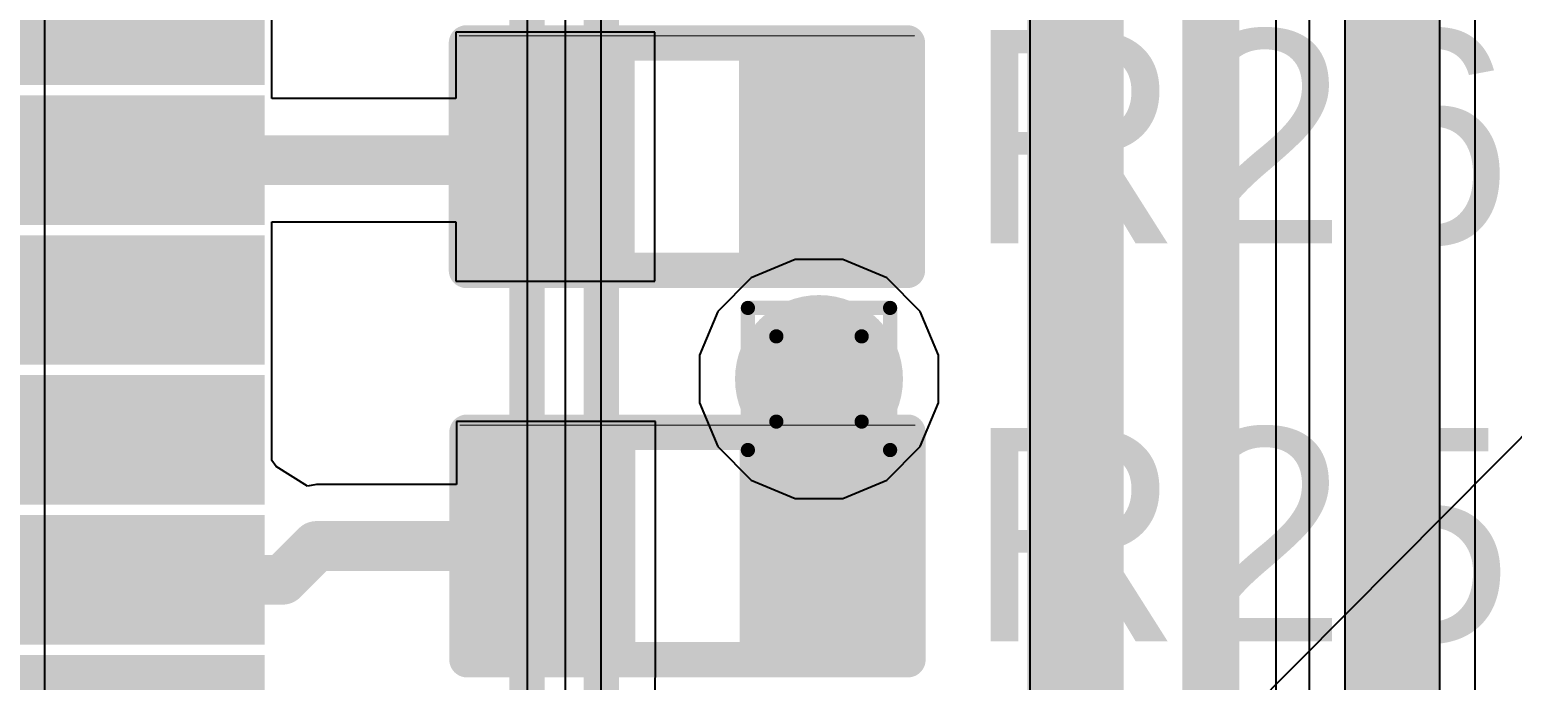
# Model space of a CAD drawing. Header units: inches. Extents: x -6 to 5433, y -4 to 5447.
# Drawn here: x 30.81 to 36.1, y 13.95 to 16.28 of the extents above; entities that cross this region are included whole.
import ezdxf

# ---------------------------------------------------------------- set-up
doc = ezdxf.new("R2010")
doc.units = ezdxf.units.IN
for name, color, linetype in [('Bottom Layer', 5, 'Continuous'), ('Bottom Overlay', 54, 'Continuous'), ('Bottom Solder', 6, 'Continuous'), ('Dimensions', 6, 'Continuous'), ('Drill Drawing', 1, 'Continuous'), ('Ground', 16, 'Continuous'), ('Mechanical 4', 56, 'Continuous'), ('Power', 76, 'Continuous'), ('Top Layer', 1, 'Continuous'), ('Top Overlay', 2, 'Continuous'), ('Top Paste', 8, 'Continuous'), ('Top Solder', 216, 'Continuous'), ('Via Holes', 16, 'Continuous')]:
    doc.layers.add(name, color=color, linetype=linetype)
doc.styles.add('Arial', font='', dxfattribs={"height": 0.2})
doc.styles.get('Arial').set_extended_font_data('Arial')

# ---------------------------------------------------------------- blocks, each defined once
blk = doc.blocks.new('BL_R8812AF1_B_18')
at = {"layer": 'Bottom Overlay'}
blk.add_lwpolyline([(13.5, 8.9, 0.127, 0.127, 0), (-13.5, 8.9, 0.127, 0.127, 0)], format="xyseb", dxfattribs=at)
blk = doc.blocks.new('64_VQFN__9_9__22')
at = {"layer": 'Top Layer'}
for points in [[(4.005, 2.88), (4.865, 2.88), (4.865, 2.62), (4.005, 2.62)], [(4.005, 2.38), (4.865, 2.38), (4.865, 2.12), (4.005, 2.12)], [(4.005, 1.88), (4.865, 1.88), (4.865, 1.62), (4.005, 1.62)], [(4.005, 1.38), (4.865, 1.38), (4.865, 1.12), (4.005, 1.12)], [(4.005, 0.88), (4.865, 0.88), (4.865, 0.62), (4.005, 0.62)]]:
    blk.add_hatch(color=1, dxfattribs=at).paths.add_polyline_path(points)
at = {"layer": 'Top Paste'}
for points in [[(4.005, 2.88), (4.865, 2.88), (4.865, 2.62), (4.005, 2.62)], [(4.005, 2.38), (4.865, 2.38), (4.865, 2.12), (4.005, 2.12)], [(4.005, 1.88), (4.865, 1.88), (4.865, 1.62), (4.005, 1.62)], [(4.005, 1.38), (4.865, 1.38), (4.865, 1.12), (4.005, 1.12)], [(4.005, 0.88), (4.865, 0.88), (4.865, 0.62), (4.005, 0.62)]]:
    blk.add_hatch(color=8, dxfattribs=at).paths.add_polyline_path(points)
at = {"layer": 'Top Solder'}
for points in [[(3.9034, 2.9816), (4.9666, 2.9816), (4.9666, 2.5184), (3.9034, 2.5184)], [(3.9034, 2.4816), (4.9666, 2.4816), (4.9666, 2.0184), (3.9034, 2.0184)], [(3.9034, 1.9816), (4.9666, 1.9816), (4.9666, 1.5184), (3.9034, 1.5184)], [(3.9034, 1.4816), (4.9666, 1.4816), (4.9666, 1.0184), (3.9034, 1.0184)], [(3.9034, 0.9816), (4.9666, 0.9816), (4.9666, 0.5184), (3.9034, 0.5184)], [(3.9034, 0.4816), (4.9666, 0.4816), (4.9666, 0.0184), (3.9034, 0.0184)]]:
    blk.add_hatch(color=216, dxfattribs=at).paths.add_polyline_path(points)
blk = doc.blocks.new('TL3340AF160QG_B_50')
at = {"layer": 'Bottom Solder'}
blk.add_line((0.7722, -1.9528), (-5410.5359, -5449.3121), dxfattribs=at)
blk = doc.blocks.new('R___0402_86')
at = {"layer": 'Top Layer'}
for points in [[(-0.6985, -0.3175), (-0.6985, 0.3175), (-0.2413, 0.3175), (-0.2413, -0.3175)], [(0.2413, -0.3175), (0.2413, 0.3175), (0.6985, 0.3175), (0.6985, -0.3175)]]:
    blk.add_hatch(color=1, dxfattribs=at).paths.add_polyline_path(points)
at = {"layer": 'Top Paste'}
for points in [[(-0.6985, -0.3175), (-0.6985, 0.3175), (-0.2413, 0.3175), (-0.2413, -0.3175)], [(0.2413, -0.3175), (0.2413, 0.3175), (0.6985, 0.3175), (0.6985, -0.3175)]]:
    blk.add_hatch(color=8, dxfattribs=at).paths.add_polyline_path(points)
at = {"layer": 'Top Solder'}
for points in [[(-0.7535, -0.3725), (-0.7535, 0.3725), (-0.1863, 0.3725), (-0.1863, -0.3725)], [(0.1863, -0.3725), (0.1863, 0.3725), (0.7535, 0.3725), (0.7535, -0.3725)]]:
    blk.add_hatch(color=216, dxfattribs=at).paths.add_polyline_path(points)
at = {"layer": 'Top Overlay'}
for points in [[(0.7874, 0.4064, 0.127, 0.127, 0), (-0.7874, 0.4064, 0.127, 0.127, 0)], [(-0.7874, 0.4064, 0.127, 0.127, 0), (-0.7874, -0.4064, 0.127, 0.127, 0)], [(0.7874, 0.4064, 0.127, 0.127, 0), (0.7874, -0.4064, 0.127, 0.127, 0)], [(0.7874, -0.4064, 0.127, 0.127, 0), (-0.7874, -0.4064, 0.127, 0.127, 0)], [(0.8128, -0.4318, 0.00323, 0.00323, 0), (-0.8128, -0.4318, 0.00323, 0.00323, 0)]]:
    blk.add_lwpolyline(points, format="xyseb", dxfattribs=at)
for points in [[(-0.8191, 0.4064, 0.0635, 0.0635, 1), (-0.7556, 0.4064, 0.0635, 0.0635, 1)], [(-0.8191, 0.4064, 0.0635, 0.0635, 1), (-0.7556, 0.4064, 0.0635, 0.0635, 1)], [(0.7556, 0.4064, 0.0635, 0.0635, 1), (0.8191, 0.4064, 0.0635, 0.0635, 1)], [(0.7556, 0.4064, 0.0635, 0.0635, 1), (0.8191, 0.4064, 0.0635, 0.0635, 1)], [(-0.8191, -0.4064, 0.0635, 0.0635, 1), (-0.7556, -0.4064, 0.0635, 0.0635, 1)], [(-0.8191, -0.4064, 0.0635, 0.0635, 1), (-0.7556, -0.4064, 0.0635, 0.0635, 1)], [(0.7556, -0.4064, 0.0635, 0.0635, 1), (0.8191, -0.4064, 0.0635, 0.0635, 1)], [(0.7556, -0.4064, 0.0635, 0.0635, 1), (0.8191, -0.4064, 0.0635, 0.0635, 1)], [(-0.8136, -0.4318, 0.00161, 0.00161, 1), (-0.812, -0.4318, 0.00161, 0.00161, 1)], [(0.812, -0.4318, 0.00161, 0.00161, 1), (0.8136, -0.4318, 0.00161, 0.00161, 1)]]:
    blk.add_lwpolyline(points, format="xyseb", close=True, dxfattribs=at)
blk = doc.blocks.new('R___0402_87')
at = {"layer": 'Top Layer'}
for points in [[(-0.6985, -0.3175), (-0.6985, 0.3175), (-0.2413, 0.3175), (-0.2413, -0.3175)], [(0.2413, -0.3175), (0.2413, 0.3175), (0.6985, 0.3175), (0.6985, -0.3175)]]:
    blk.add_hatch(color=1, dxfattribs=at).paths.add_polyline_path(points)
at = {"layer": 'Top Paste'}
for points in [[(-0.6985, -0.3175), (-0.6985, 0.3175), (-0.2413, 0.3175), (-0.2413, -0.3175)], [(0.2413, -0.3175), (0.2413, 0.3175), (0.6985, 0.3175), (0.6985, -0.3175)]]:
    blk.add_hatch(color=8, dxfattribs=at).paths.add_polyline_path(points)
at = {"layer": 'Top Solder'}
for points in [[(-0.7535, -0.3725), (-0.7535, 0.3725), (-0.1863, 0.3725), (-0.1863, -0.3725)], [(0.1863, -0.3725), (0.1863, 0.3725), (0.7535, 0.3725), (0.7535, -0.3725)]]:
    blk.add_hatch(color=216, dxfattribs=at).paths.add_polyline_path(points)
at = {"layer": 'Top Overlay'}
for points in [[(0.7874, 0.4064, 0.127, 0.127, 0), (-0.7874, 0.4064, 0.127, 0.127, 0)], [(-0.7874, 0.4064, 0.127, 0.127, 0), (-0.7874, -0.4064, 0.127, 0.127, 0)], [(0.7874, 0.4064, 0.127, 0.127, 0), (0.7874, -0.4064, 0.127, 0.127, 0)], [(0.7874, -0.4064, 0.127, 0.127, 0), (-0.7874, -0.4064, 0.127, 0.127, 0)], [(0.8128, -0.4318, 0.00323, 0.00323, 0), (-0.8128, -0.4318, 0.00323, 0.00323, 0)]]:
    blk.add_lwpolyline(points, format="xyseb", dxfattribs=at)
for points in [[(-0.8191, 0.4064, 0.0635, 0.0635, 1), (-0.7556, 0.4064, 0.0635, 0.0635, 1)], [(-0.8191, 0.4064, 0.0635, 0.0635, 1), (-0.7556, 0.4064, 0.0635, 0.0635, 1)], [(0.7556, 0.4064, 0.0635, 0.0635, 1), (0.8191, 0.4064, 0.0635, 0.0635, 1)], [(0.7556, 0.4064, 0.0635, 0.0635, 1), (0.8191, 0.4064, 0.0635, 0.0635, 1)], [(-0.8191, -0.4064, 0.0635, 0.0635, 1), (-0.7556, -0.4064, 0.0635, 0.0635, 1)], [(-0.8191, -0.4064, 0.0635, 0.0635, 1), (-0.7556, -0.4064, 0.0635, 0.0635, 1)], [(0.7556, -0.4064, 0.0635, 0.0635, 1), (0.8191, -0.4064, 0.0635, 0.0635, 1)], [(0.7556, -0.4064, 0.0635, 0.0635, 1), (0.8191, -0.4064, 0.0635, 0.0635, 1)], [(-0.8136, -0.4318, 0.00161, 0.00161, 1), (-0.812, -0.4318, 0.00161, 0.00161, 1)], [(0.812, -0.4318, 0.00161, 0.00161, 1), (0.8136, -0.4318, 0.00161, 0.00161, 1)]]:
    blk.add_lwpolyline(points, format="xyseb", close=True, dxfattribs=at)

msp = doc.modelspace()

# ---------------------------------------------------------------- hatches: boundary and pattern name
at = {"layer": 'Bottom Layer'}
h = msp.add_hatch(color=5, dxfattribs=at)
edge = h.paths.add_edge_path()
edge.add_arc((33.6262, 15.0308), 0.3, 0, 360)
at = {"layer": 'Ground'}
h = msp.add_hatch(color=16, dxfattribs=at)
edge = h.paths.add_edge_path()
edge.add_arc((33.6262, 15.0308), 0.3, 0, 360)
at = {"layer": 'Power'}
h = msp.add_hatch(color=76, dxfattribs=at)
edge = h.paths.add_edge_path()
edge.add_arc((33.6262, 15.0308), 0.3, 0, 360)
at = {"layer": 'Top Layer'}
h = msp.add_hatch(color=1, dxfattribs=at)
edge = h.paths.add_edge_path()
edge.add_arc((33.6262, 15.0308), 0.3, 0, 360)
at = {"layer": 'Via Holes'}
h = msp.add_hatch(color=7, dxfattribs=at)
edge = h.paths.add_edge_path()
edge.add_arc((33.6262, 15.0308), 0.15, 0, 360)

# ---------------------------------------------------------------- linework, layer by layer
at = {"layer": 'Bottom Layer'}
for p, q in [((32.8484, 8.2488), (32.8484, 32.0337)), ((32.8484, 8.8519), (32.8484, 23.0328)), ((33.5413, 15.4578), (33.3844, 15.3927)), ((33.7112, 15.4578), (33.5413, 15.4578)), ((33.8681, 15.3927), (33.7112, 15.4578)), ((33.3844, 15.3927), (33.2642, 15.2726)), ((33.9882, 15.2726), (33.8681, 15.3927)), ((33.2642, 15.2726), (33.1992, 15.1157)), ((34.0532, 15.1157), (33.9882, 15.2726)), ((33.1992, 15.1157), (33.1992, 14.9458)), ((34.0532, 14.9458), (34.0532, 15.1157)), ((33.1992, 14.9458), (33.2642, 14.7889)), ((33.9882, 14.7889), (34.0532, 14.9458)), ((33.2642, 14.7889), (33.3844, 14.6688)), ((33.8681, 14.6688), (33.9882, 14.7889)), ((33.3844, 14.6688), (33.5413, 14.6038)), ((33.7112, 14.6038), (33.8681, 14.6688)), ((33.5413, 14.6038), (33.7112, 14.6038))]:
    msp.add_line(p, q, dxfattribs=at)
at = {"layer": 'Dimensions'}
msp.add_lwpolyline([(32.5832, 0.9965, 0.127, 0.127, 0), (32.5832, 29.995, 0.127, 0.127, 0)], format="xyseb", dxfattribs=at)
at = {"layer": 'Drill Drawing'}
for points in [[(33.3722, 15.2848, 0.0508, 0.0508, 0), (33.8802, 15.2848, 0.0508, 0.0508, 0)], [(33.3722, 14.7768, 0.0508, 0.0508, 0), (33.3722, 15.2848, 0.0508, 0.0508, 0)], [(33.8802, 14.7768, 0.0508, 0.0508, 0), (33.8802, 15.2848, 0.0508, 0.0508, 0)], [(33.4738, 15.1832, 0.0508, 0.0508, 0), (33.7786, 15.1832, 0.0508, 0.0508, 0)], [(33.4738, 14.8784, 0.0508, 0.0508, 0), (33.4738, 15.1832, 0.0508, 0.0508, 0)], [(33.7786, 14.8784, 0.0508, 0.0508, 0), (33.7786, 15.1832, 0.0508, 0.0508, 0)], [(33.4738, 14.8784, 0.0508, 0.0508, 0), (33.7786, 14.8784, 0.0508, 0.0508, 0)], [(33.3722, 14.7768, 0.0508, 0.0508, 0), (33.8802, 14.7768, 0.0508, 0.0508, 0)]]:
    msp.add_lwpolyline(points, format="xyseb", dxfattribs=at)
for points in [[(33.3595, 15.2848, 0.0254, 0.0254, 1), (33.3849, 15.2848, 0.0254, 0.0254, 1)], [(33.3595, 15.2848, 0.0254, 0.0254, 1), (33.3849, 15.2848, 0.0254, 0.0254, 1)], [(33.8675, 15.2848, 0.0254, 0.0254, 1), (33.8929, 15.2848, 0.0254, 0.0254, 1)], [(33.8675, 15.2848, 0.0254, 0.0254, 1), (33.8929, 15.2848, 0.0254, 0.0254, 1)], [(33.4611, 15.1832, 0.0254, 0.0254, 1), (33.4865, 15.1832, 0.0254, 0.0254, 1)], [(33.4611, 15.1832, 0.0254, 0.0254, 1), (33.4865, 15.1832, 0.0254, 0.0254, 1)], [(33.7659, 15.1832, 0.0254, 0.0254, 1), (33.7913, 15.1832, 0.0254, 0.0254, 1)], [(33.7659, 15.1832, 0.0254, 0.0254, 1), (33.7913, 15.1832, 0.0254, 0.0254, 1)], [(33.4611, 14.8784, 0.0254, 0.0254, 1), (33.4865, 14.8784, 0.0254, 0.0254, 1)], [(33.4611, 14.8784, 0.0254, 0.0254, 1), (33.4865, 14.8784, 0.0254, 0.0254, 1)], [(33.7659, 14.8784, 0.0254, 0.0254, 1), (33.7913, 14.8784, 0.0254, 0.0254, 1)], [(33.7659, 14.8784, 0.0254, 0.0254, 1), (33.7913, 14.8784, 0.0254, 0.0254, 1)], [(33.3595, 14.7768, 0.0254, 0.0254, 1), (33.3849, 14.7768, 0.0254, 0.0254, 1)], [(33.3595, 14.7768, 0.0254, 0.0254, 1), (33.3849, 14.7768, 0.0254, 0.0254, 1)], [(33.8675, 14.7768, 0.0254, 0.0254, 1), (33.8929, 14.7768, 0.0254, 0.0254, 1)], [(33.8675, 14.7768, 0.0254, 0.0254, 1), (33.8929, 14.7768, 0.0254, 0.0254, 1)]]:
    msp.add_lwpolyline(points, format="xyseb", close=True, dxfattribs=at)
at = {"layer": 'Ground'}
for p, q in [((35.9709, 11.1296), (35.9709, 19.903)), ((35.5047, 19.8064), (35.5047, 11.033)), ((35.2589, 9.066), (35.2589, 19.4569)), ((34.3797, 19.1893), (34.3797, 13.8503))]:
    msp.add_line(p, q, dxfattribs=at)
for points in [[(35.7378, 11.033, 0.2032, 0.2032, 0), (35.7378, 19.903, 0.2032, 0.2032, 0)], [(35.0258, 8.9695, 0.2032, 0.2032, 0), (35.0258, 19.4569, 0.2032, 0.2032, 0)], [(34.6128, 8.7984, 0.2032, 0.2032, 0), (34.6128, 19.2858, 0.2032, 0.2032, 0)]]:
    msp.add_lwpolyline(points, format="xyseb", dxfattribs=at)
at = {"layer": 'Mechanical 4'}
msp.add_lwpolyline([(34.4972, 11.5, 0.254, 0.254, 0), (34.4972, 28.5, 0.254, 0.254, 0)], format="xyseb", dxfattribs=at)
at = {"layer": 'Power'}
for p, q in [((32.5832, 22.8262), (32.5832, 11.447)), ((35.3777, 21.5633), (35.3777, 11.3932)), ((35.8439, 11.4897), (35.8439, 21.5633)), ((30.861, 7.4156), (30.861, 20.777)), ((32.7207, 11.447), (32.7207, 16.3277)), ((33.5413, 15.4578), (33.3844, 15.3927)), ((33.7112, 15.4578), (33.5413, 15.4578)), ((33.8681, 15.3927), (33.7112, 15.4578)), ((33.3844, 15.3927), (33.2642, 15.2726)), ((33.9882, 15.2726), (33.8681, 15.3927)), ((33.2642, 15.2726), (33.1992, 15.1157)), ((34.0532, 15.1157), (33.9882, 15.2726)), ((33.1992, 15.1157), (33.1992, 14.9458)), ((34.0532, 14.9458), (34.0532, 15.1157)), ((33.1992, 14.9458), (33.2642, 14.7889)), ((33.9882, 14.7889), (34.0532, 14.9458)), ((33.2642, 14.7889), (33.3844, 14.6688)), ((33.8681, 14.6688), (33.9882, 14.7889)), ((33.3844, 14.6688), (33.5413, 14.6038)), ((33.7112, 14.6038), (33.8681, 14.6688)), ((33.5413, 14.6038), (33.7112, 14.6038))]:
    msp.add_line(p, q, dxfattribs=at)
msp.add_lwpolyline([(35.6108, 11.3932, 0.2032, 0.2032, 0), (35.6108, 21.9289, 0.2032, 0.2032, 0)], format="xyseb", dxfattribs=at)
at = {"layer": 'Top Layer'}
for p, q in [((31.6716, 16.0332), (31.6716, 17.0929)), ((33.0401, 16.27), (32.3289, 16.27)), ((32.3289, 16.27), (32.3289, 16.0332)), ((33.0401, 15.381), (33.0401, 16.27)), ((32.3289, 16.0332), (31.6716, 16.0332)), ((31.6716, 14.7399), (31.6716, 15.5929)), ((31.6716, 15.5929), (32.3289, 15.5929)), ((32.3289, 15.5929), (32.3289, 15.381)), ((32.3289, 15.381), (33.0401, 15.381)), ((33.042, 14.8784), (32.3308, 14.8784)), ((32.3308, 14.8784), (32.3308, 14.654)), ((33.042, 14.0086), (33.042, 14.8784)), ((31.6874, 14.7183), (31.6716, 14.7399)), ((31.7986, 14.6476), (31.6874, 14.7183)), ((31.8307, 14.654), (31.7986, 14.6476)), ((32.3308, 14.654), (31.8307, 14.654)), ((33.0401, 13.8824), (33.042, 13.9894)), ((33.042, 13.9894), (33.042, 14.0086)), ((33.042, 13.9894), (33.042, 13.9894))]:
    msp.add_line(p, q, dxfattribs=at)
for points in [[(31.1146, 15.8131, 0.1778, 0.1778, 0), (32.6721, 15.8131, 0.1778, 0.1778, 0)], [(32.6721, 15.8131, 0.1778, 0.1778, 0), (32.6845, 15.8255, 0.1778, 0.1778, 0)], [(30.4766, 15.3131, 0.2032, 0.2032, 0), (31.1146, 15.3131, 0.2032, 0.2032, 0)], [(33.6262, 14.4339, 0.3048, 0.3048, 0), (33.6262, 15.0308, 0.3048, 0.3048, 0)], [(30.4766, 14.8131, 0.2032, 0.2032, 0), (31.1146, 14.8131, 0.2032, 0.2032, 0)], [(31.7099, 14.3131, 0.1778, 0.1778, 0), (31.8307, 14.4339, 0.1778, 0.1778, 0)], [(31.8307, 14.4339, 0.1778, 0.1778, 0), (32.6864, 14.4339, 0.1778, 0.1778, 0)], [(31.1146, 14.3131, 0.1778, 0.1778, 0), (31.7099, 14.3131, 0.1778, 0.1778, 0)]]:
    msp.add_lwpolyline(points, format="xyseb", dxfattribs=at)
for points in [[(31.0702, 15.8131, 0.0889, 0.0889, 1), (31.1591, 15.8131, 0.0889, 0.0889, 1)], [(32.6276, 15.8131, 0.0889, 0.0889, 1), (32.7165, 15.8131, 0.0889, 0.0889, 1)], [(32.6276, 15.8131, 0.0889, 0.0889, 1), (32.7165, 15.8131, 0.0889, 0.0889, 1)], [(32.6401, 15.8255, 0.0889, 0.0889, 1), (32.729, 15.8255, 0.0889, 0.0889, 1)], [(31.0638, 15.3131, 0.1016, 0.1016, 1), (31.1654, 15.3131, 0.1016, 0.1016, 1)], [(33.55, 15.0308, 0.1524, 0.1524, 1), (33.7024, 15.0308, 0.1524, 0.1524, 1)], [(31.0638, 14.8131, 0.1016, 0.1016, 1), (31.1654, 14.8131, 0.1016, 0.1016, 1)], [(33.55, 14.4339, 0.1524, 0.1524, 1), (33.7024, 14.4339, 0.1524, 0.1524, 1)], [(31.7863, 14.4339, 0.0889, 0.0889, 1), (31.8752, 14.4339, 0.0889, 0.0889, 1)], [(31.7863, 14.4339, 0.0889, 0.0889, 1), (31.8752, 14.4339, 0.0889, 0.0889, 1)], [(32.642, 14.4339, 0.0889, 0.0889, 1), (32.7309, 14.4339, 0.0889, 0.0889, 1)], [(31.0702, 14.3131, 0.0889, 0.0889, 1), (31.1591, 14.3131, 0.0889, 0.0889, 1)], [(31.6655, 14.3131, 0.0889, 0.0889, 1), (31.7544, 14.3131, 0.0889, 0.0889, 1)], [(31.6655, 14.3131, 0.0889, 0.0889, 1), (31.7544, 14.3131, 0.0889, 0.0889, 1)]]:
    msp.add_lwpolyline(points, format="xyseb", close=True, dxfattribs=at)

# ---------------------------------------------------------------- block references
for name, p, rotation in [('TL3340AF160QG_B_50', (22.3163, -1.819), 180), ('BL_R8812AF1_B_18', (23.9484, 19.6337), 270), ('R___0402_86', (33.1544, 15.8255), 180), ('R___0402_87', (33.1563, 14.4339), 180)]:
    msp.add_blockref(name, p, dxfattribs=dict(rotation=rotation))
msp.add_blockref('64_VQFN__9_9__22', (26.6796, 13.5631))

# ---------------------------------------------------------------- texts
at = {"layer": 'Top Overlay', "style": 'Arial'}
for s, p in [('R26', (34.1522, 15.5159)), ('R25', (34.1522, 14.0935))]:
    msp.add_text(s, height=0.762, dxfattribs=at).set_placement(p)

doc.saveas('drawing.dxf')
